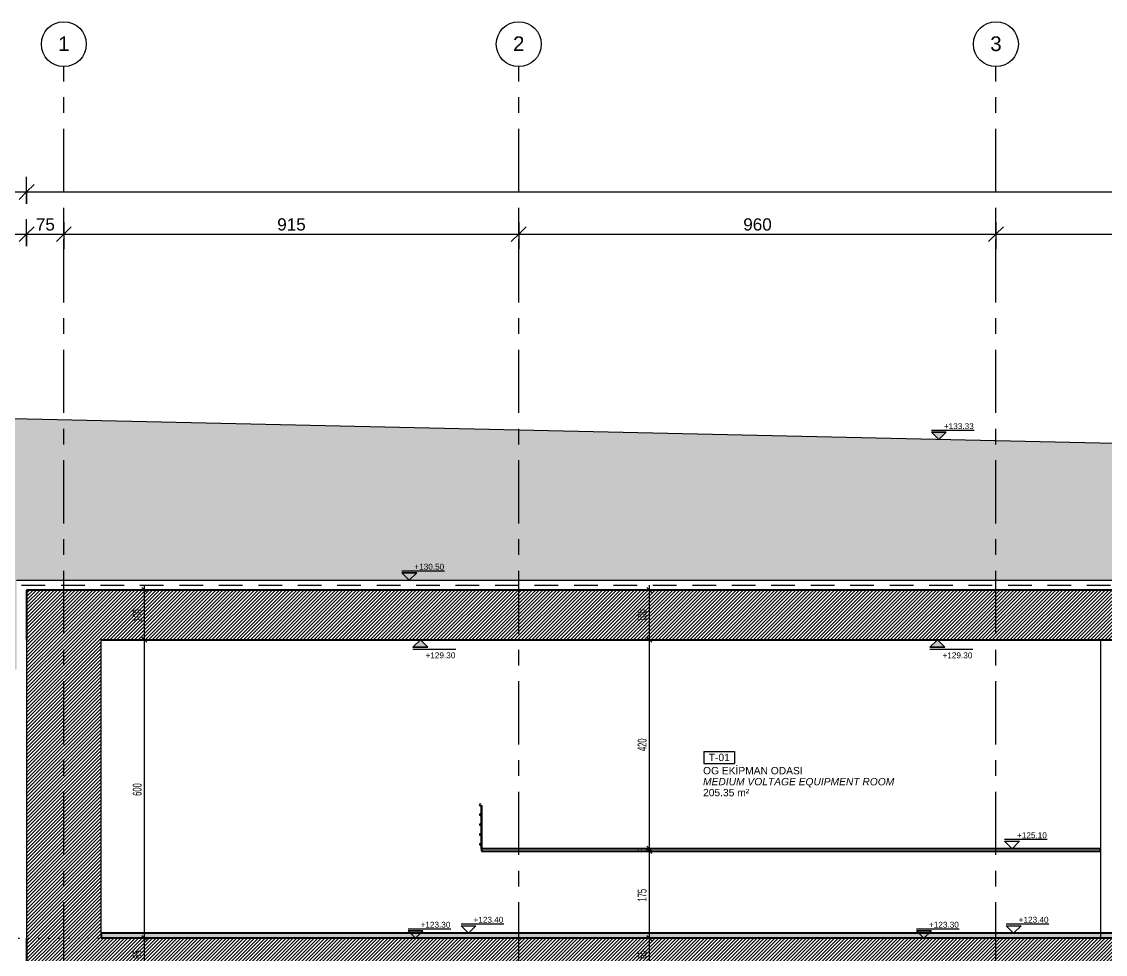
# Model space of a CAD drawing. Header units: centimetres. Extents: x -15511 to 6948, y 9649 to 14173.
# Drawn here: x -6822 to -4642, y 12298 to 14173 of the extents above; entities that cross this region are included whole.
import ezdxf

# ---------------------------------------------------------------- set-up
doc = ezdxf.new("R2010")
doc.units = ezdxf.units.CM
doc.header["$LTSCALE"] = 200
for name, pattern in [('Dot 1mm', [0.1, 0, -0.1]), ('Grid Line 1_4_', [1.11125, 0.635, -0.15875, 0.15875, -0.15875]), ('Overhead', [0.396875, 0.238125, -0.15875])]:
    doc.linetypes.add(name, pattern=pattern)
for name, color, linetype, lineweight in [('A-ANNO-DIMS', 211, 'Continuous', 9), ('A-ANNO-DIMS-100', 211, 'Continuous', 9), ('A-AREA-IDEN', 2, 'Continuous', 9), ('A-DETL', 90, 'Continuous', 9), ('A-DETL-GENF', 92, 'Continuous', 9), ('A-DETL-THIN', 151, 'Continuous', 9), ('A-FLOR', 192, 'Continuous', 9), ('A-FLOR-HRAL', 11, 'Continuous', 9), ('A-FLOR-LEVL', 51, 'Continuous', 9), ('A-FLOR-OVHD', 1, 'Overhead', 9), ('A-FLOR-PATT', 8, 'Continuous', 35), ('A-WALL', 113, 'Continuous', 9), ('A-WALL-PATT', 111, 'Continuous', 25), ('G-ANNO-DIMS', 111, 'Continuous', 9), ('S-GRID', 1, 'Continuous', 9), ('S-GRID-IDEN', 1, 'Continuous', 9)]:
    doc.layers.add(name, color=color, linetype=linetype, lineweight=lineweight)
doc.styles.add('Arial_1', font='arial.ttf', dxfattribs={"height": 29.505988})
doc.styles.add('Arial_2', font='arial.ttf', dxfattribs={"height": 14.752994})
doc.styles.add('Arial_3', font='arial.ttf', dxfattribs={"height": 24.588323})
doc.styles.add('Arial_4', font='arial.ttf', dxfattribs={"height": 11.802395})
doc.styles.add('Arial_I', font='ariali.ttf', dxfattribs={"height": 14.752994})
doc.styles.add('Swis721 LtCn BT', font='swisscl.ttf', dxfattribs={"width": 0.8, "height": 17.639445})
doc.dimstyles.new('IUAS_DIMENSION_AXIS', dxfattribs={"dimscale": 30.48, "dimtxt": 25, "dimasz": 0.984252, "dimexe": 0.984252, "dimexo": 0.0625, "dimgap": 0, "dimtad": 1, "dimdec": 0, "dimzin": 0, "dimdsep": 46, "dimtxsty": 'Arial_3', "dimblk1": 'OBLIQUE', "dimblk2": 'OBLIQUE', "dimsah": 1, "dimcen": 0.09, "dimdle": 0.984252, "dimazin": 0, "dimtfac": 1, "dimtdec": 4, "dimtix": 1, "dimtmove": 0, "dimatfit": 3, "dimfxl": 0.787402, "dimfxlon": 1, "dimtvp": 1, "dimtolj": 1, "dimtzin": 0, "dimarcsym": 2})
doc.dimstyles.new('IUAS_DIMENSION_INSIDE_100', dxfattribs={"dimscale": 30.48, "dimtxt": 18, "dimasz": 0.328084, "dimexe": 0.328084, "dimexo": 0.0625, "dimgap": 0, "dimtad": 1, "dimdec": 0, "dimdsep": 46, "dimtxsty": 'Swis721 LtCn BT', "dimblk1": 'OBLIQUE', "dimblk2": 'OBLIQUE', "dimsah": 1, "dimcen": 0.09, "dimdle": 0.328084, "dimazin": 0, "dimtfac": 1, "dimtdec": 4, "dimtix": 1, "dimtmove": 0, "dimatfit": 3, "dimfxl": 0.656168, "dimfxlon": 1, "dimtvp": 1, "dimtolj": 1, "dimtzin": 0, "dimarcsym": 2})
pattern_1 = [(45, (-4285.505, 12015), (-3.535534, 3.535534), [])]

# ---------------------------------------------------------------- blocks, each defined once
blk = doc.blocks.new('Railing - 25mm 2-V13-A')
at = {"layer": 'A-FLOR-HRAL'}
for p, q in [((-5898.2, 12596), (-5898.2, 12579.1)), ((-5895.7, 12596), (-5898.2, 12596)), ((-5898.2, 12577.9), (-5898.2, 12559.1)), ((-5895.7, 12510), (-5895.7, 12596)), ((-5898.2, 12557.9), (-5898.2, 12539.1)), ((-5898.2, 12537.9), (-5898.2, 12519.1)), ((-5898.2, 12517.9), (-5898.2, 12510)), ((-5898.2, 12510), (-5897, 12510))]:
    blk.add_line(p, q, dxfattribs=at)
blk = doc.blocks.new('Railing - Railing-1580815-A')
at = {"layer": 'A-FLOR-HRAL', "lineweight": 18}
for centre, radius, start, end in [((-5899.5, 12598), 2, 0, 180), ((-5899.5, 12598), 2, 180, 0), ((-5899.5, 12578.5), 1.5, 0, 180), ((-5899.5, 12578.5), 1.5, 180, 0), ((-5899.5, 12558.5), 1.5, 0, 180), ((-5899.5, 12558.5), 1.5, 180, 0), ((-5899.5, 12538.5), 1.5, 0, 180), ((-5899.5, 12538.5), 1.5, 180, 0), ((-5899.5, 12518.5), 1.5, 0, 180), ((-5899.5, 12518.5), 1.5, 180, 0)]:
    blk.add_arc(centre, radius, start, end, dxfattribs=at)
blk.add_blockref('Railing - 25mm 2-V13-A', (0, 0))
blk = doc.blocks.new('Grid - IUAS_A_GRID_HEAD_4_5MM-1313285-A')
at = {"layer": 'S-GRID-IDEN'}
blk.add_circle((-11012, 9694.6), 45.2, dxfattribs=at)
blk = doc.blocks.new('IUAS_A_ROOM_100S - No_İsmi_Alan-1315501-A')
at = {"layer": 'A-AREA-IDEN'}
for p, q in [((-5449.6, 12705.4), (-5449.6, 12681)), ((-5449.6, 12705.4), (-5387.6, 12705.4)), ((-5387.6, 12705.4), (-5387.6, 12681)), ((-5449.6, 12681), (-5387.6, 12681))]:
    blk.add_line(p, q, dxfattribs=at)
blk = doc.blocks.new('DIMBLOCK1-A')
at = {"layer": 'A-ANNO-DIMS-100', "transparency": 16777216}
for p, q in [((-6812, 13721.9), (-6812, 13775.9)), ((-6812, 13745.9), (-6797, 13760.9)), ((-6737, 13769.9), (-6737, 13715.9)), ((-6737, 13745.9), (-6737, 13769.9)), ((-6737, 13745.9), (-6722, 13760.9)), ((-6842, 13745.9), (-6737, 13745.9)), ((-6812, 13745.9), (-6827, 13730.9)), ((-6812, 13745.9), (-6812, 13721.9)), ((-6737, 13745.9), (-6752, 13730.9))]:
    blk.add_line(p, q, dxfattribs=at)
at = {"layer": 'A-ANNO-DIMS-100', "color": 0, "transparency": 16777216, "insert": (-6793.3, 13777.8), "char_height": 24.59, "width": 45.231, "attachment_point": 1, "line_spacing_factor": 0.938532, "style": 'Arial_3'}
blk.add_mtext('75', dxfattribs=at)
blk = doc.blocks.new('_Oblique')
at = {"color": 0, "linetype": 'ByBlock', "lineweight": -2}
blk.add_line((-0.5, -0.5), (0.5, 0.5), dxfattribs=at)
blk = doc.blocks.new('DIMBLOCK2-A')
at = {"layer": 'A-ANNO-DIMS-100', "transparency": 16777216}
for p, q in [((-6737, 13769.9), (-6737, 13715.9)), ((-6737, 13745.9), (-6737, 13769.9)), ((-6737, 13745.9), (-6722, 13760.9)), ((-5822, 13769.9), (-5822, 13715.9)), ((-5822, 13745.9), (-5822, 13769.9)), ((-5822, 13745.9), (-5807, 13760.9)), ((-6737, 13745.9), (-6752, 13730.9)), ((-6737, 13745.9), (-5822, 13745.9)), ((-5822, 13745.9), (-5837, 13730.9))]:
    blk.add_line(p, q, dxfattribs=at)
at = {"layer": 'A-ANNO-DIMS-100', "color": 0, "transparency": 16777216, "insert": (-6307.8, 13777.8), "char_height": 24.59, "width": 67.846, "attachment_point": 1, "line_spacing_factor": 0.938532, "style": 'Arial_3'}
blk.add_mtext('915', dxfattribs=at)
blk = doc.blocks.new('DIMBLOCK3-A')
at = {"layer": 'A-ANNO-DIMS-100', "transparency": 16777216}
for p, q in [((-5822, 13769.9), (-5822, 13715.9)), ((-5822, 13745.9), (-5822, 13769.9)), ((-5822, 13745.9), (-5807, 13760.9)), ((-4862, 13769.9), (-4862, 13715.9)), ((-4862, 13745.9), (-4862, 13769.9)), ((-4862, 13745.9), (-4847, 13760.9)), ((-5822, 13745.9), (-5837, 13730.9)), ((-5822, 13745.9), (-4862, 13745.9)), ((-4862, 13745.9), (-4877, 13730.9))]:
    blk.add_line(p, q, dxfattribs=at)
at = {"layer": 'A-ANNO-DIMS-100', "color": 0, "transparency": 16777216, "insert": (-5370.3, 13777.8), "char_height": 24.59, "width": 67.846, "attachment_point": 1, "line_spacing_factor": 0.938532, "style": 'Arial_3'}
blk.add_mtext('960', dxfattribs=at)
blk = doc.blocks.new('DIMBLOCK4-A')
at = {"layer": 'A-ANNO-DIMS-100', "transparency": 16777216}
for p, q in [((-4862, 13769.9), (-4862, 13715.9)), ((-4862, 13745.9), (-4862, 13769.9)), ((-4862, 13745.9), (-4847, 13760.9)), ((-3912, 13769.9), (-3912, 13715.9)), ((-3912, 13745.9), (-3912, 13769.9)), ((-3912, 13745.9), (-3897, 13760.9)), ((-4862, 13745.9), (-4877, 13730.9)), ((-4862, 13745.9), (-3912, 13745.9)), ((-3912, 13745.9), (-3927, 13730.9))]:
    blk.add_line(p, q, dxfattribs=at)
at = {"layer": 'A-ANNO-DIMS-100', "color": 0, "transparency": 16777216, "insert": (-4415.3, 13777.8), "char_height": 24.59, "width": 67.846, "attachment_point": 1, "line_spacing_factor": 0.938532, "style": 'Arial_3'}
blk.add_mtext('950', dxfattribs=at)
blk = doc.blocks.new('DIMBLOCK10-A')
at = {"layer": 'A-ANNO-DIMS-100', "transparency": 16777216}
for p, q in [((-6812, 13806.9), (-6812, 13860.9)), ((-6812, 13830.9), (-6797, 13845.9)), ((-662, 13806.9), (-662, 13860.9)), ((-662, 13830.9), (-647, 13845.9)), ((-6842, 13830.9), (-632, 13830.9)), ((-6812, 13830.9), (-6827, 13815.9)), ((-6812, 13830.9), (-6812, 13806.9)), ((-662, 13830.9), (-677, 13815.9)), ((-662, 13830.9), (-662, 13806.9))]:
    blk.add_line(p, q, dxfattribs=at)
at = {"layer": 'A-ANNO-DIMS-100', "color": 0, "transparency": 16777216, "insert": (-3774.7, 13862.8), "char_height": 24.59, "width": 90.462, "attachment_point": 1, "line_spacing_factor": 0.938532, "style": 'Arial_3'}
blk.add_mtext('6150', dxfattribs=at)
blk = doc.blocks.new('Spot Elevations - IUAS_A_SECTION_FLOOR_CONCRETE-1317280-A')
at = {"layer": 'G-ANNO-DIMS'}
blk.add_hatch(color=256, dxfattribs=at).paths.add_polyline_path([(-6011.9, 11645), (-6026.9, 11630), (-6041.9, 11645)], flags=0)
for p, q in [((-6041.9, 11649), (-5955.8, 11649)), ((-6041.9, 11645), (-6011.9, 11645)), ((-6026.9, 11630), (-6041.9, 11645)), ((-6011.9, 11645), (-6041.9, 11645)), ((-6041.9, 11645), (-6026.9, 11630)), ((-6011.9, 11645), (-6026.9, 11630)), ((-6026.9, 11630), (-6011.9, 11645))]:
    blk.add_line(p, q, dxfattribs=at)
blk = doc.blocks.new('DIMBLOCK24-A')
at = {"layer": 'A-ANNO-DIMS-100', "transparency": 16777216}
for p, q in [((-6594.9, 12330), (-6564.9, 12330)), ((-6574.9, 12330), (-6594.9, 12330)), ((-6574.9, 12330), (-6579.9, 12335)), ((-6574.9, 12265), (-6574.9, 12330)), ((-6574.9, 12330), (-6569.9, 12325)), ((-6594.9, 12265), (-6564.9, 12265)), ((-6574.9, 12265), (-6594.9, 12265)), ((-6574.9, 12265), (-6579.9, 12270)), ((-6574.9, 12265), (-6569.9, 12260))]:
    blk.add_line(p, q, dxfattribs=at)
at = {"layer": 'A-ANNO-DIMS-100', "color": 0, "transparency": 16777216, "insert": (-6598.3, 12288.4), "char_height": 17.64, "width": 21.943, "attachment_point": 1, "rotation": 90, "line_spacing_factor": 0.971848, "style": 'Swis721 LtCn BT'}
blk.add_mtext('65', dxfattribs=at)
blk = doc.blocks.new('DIMBLOCK25-A')
at = {"layer": 'A-ANNO-DIMS-100', "transparency": 16777216}
for p, q in [((-6594.9, 12930), (-6564.9, 12930)), ((-6574.9, 12930), (-6594.9, 12930)), ((-6574.9, 12930), (-6579.9, 12935)), ((-6574.9, 12330), (-6574.9, 12930)), ((-6574.9, 12930), (-6569.9, 12925)), ((-6594.9, 12330), (-6564.9, 12330)), ((-6574.9, 12330), (-6594.9, 12330)), ((-6574.9, 12330), (-6579.9, 12335)), ((-6574.9, 12330), (-6569.9, 12325))]:
    blk.add_line(p, q, dxfattribs=at)
at = {"layer": 'A-ANNO-DIMS-100', "color": 0, "transparency": 16777216, "insert": (-6598.3, 12616.3), "char_height": 17.64, "width": 32.914, "attachment_point": 1, "rotation": 90, "line_spacing_factor": 0.971848, "style": 'Swis721 LtCn BT'}
blk.add_mtext('600', dxfattribs=at)
blk = doc.blocks.new('DIMBLOCK26-A')
at = {"layer": 'A-ANNO-DIMS-100', "transparency": 16777216}
for p, q in [((-6574.9, 12930), (-6574.9, 13040)), ((-6594.9, 13030), (-6564.9, 13030)), ((-6574.9, 13030), (-6594.9, 13030)), ((-6574.9, 13030), (-6579.9, 13035)), ((-6574.9, 13030), (-6569.9, 13025)), ((-6594.9, 12930), (-6564.9, 12930)), ((-6574.9, 12930), (-6594.9, 12930)), ((-6574.9, 12930), (-6579.9, 12935)), ((-6574.9, 12930), (-6569.9, 12925))]:
    blk.add_line(p, q, dxfattribs=at)
at = {"layer": 'A-ANNO-DIMS-100', "color": 0, "transparency": 16777216, "insert": (-6598.3, 12966.3), "char_height": 17.64, "width": 32.914, "attachment_point": 1, "rotation": 90, "line_spacing_factor": 0.971848, "style": 'Swis721 LtCn BT'}
blk.add_mtext('100', dxfattribs=at)
blk = doc.blocks.new('DIMBLOCK34-A')
at = {"layer": 'A-ANNO-DIMS-100', "transparency": 16777216}
for p, q in [((-5579.2, 12330), (-5549.2, 12330)), ((-5559.2, 12330), (-5579.2, 12330)), ((-5559.2, 12330), (-5564.2, 12335)), ((-5559.2, 12265), (-5559.2, 12330)), ((-5559.2, 12330), (-5554.2, 12325)), ((-5579.2, 12265), (-5549.2, 12265)), ((-5559.2, 12265), (-5579.2, 12265)), ((-5559.2, 12265), (-5564.2, 12270)), ((-5559.2, 12265), (-5554.2, 12260))]:
    blk.add_line(p, q, dxfattribs=at)
at = {"layer": 'A-ANNO-DIMS-100', "color": 0, "transparency": 16777216, "insert": (-5582.6, 12288.4), "char_height": 17.64, "width": 21.943, "attachment_point": 1, "rotation": 90, "line_spacing_factor": 0.971848, "style": 'Swis721 LtCn BT'}
blk.add_mtext('65', dxfattribs=at)
blk = doc.blocks.new('DIMBLOCK35-A')
at = {"layer": 'A-ANNO-DIMS-100', "transparency": 16777216}
for p, q in [((-5579.2, 12505), (-5549.2, 12505)), ((-5559.2, 12505), (-5579.2, 12505)), ((-5559.2, 12505), (-5564.2, 12510)), ((-5559.2, 12330), (-5559.2, 12505)), ((-5559.2, 12505), (-5554.2, 12500)), ((-5579.2, 12330), (-5549.2, 12330)), ((-5559.2, 12330), (-5579.2, 12330)), ((-5559.2, 12330), (-5564.2, 12335)), ((-5559.2, 12330), (-5554.2, 12325))]:
    blk.add_line(p, q, dxfattribs=at)
at = {"layer": 'A-ANNO-DIMS-100', "color": 0, "transparency": 16777216, "insert": (-5582.6, 12403.8), "char_height": 17.64, "width": 32.914, "attachment_point": 1, "rotation": 90, "line_spacing_factor": 0.971848, "style": 'Swis721 LtCn BT'}
blk.add_mtext('175', dxfattribs=at)
blk = doc.blocks.new('DIMBLOCK36-A')
at = {"layer": 'A-ANNO-DIMS-100', "transparency": 16777216}
for p, q in [((-5559.2, 12510), (-5564.2, 12515)), ((-5579.2, 12510), (-5549.2, 12510)), ((-5559.2, 12510), (-5579.2, 12510)), ((-5579.2, 12505), (-5549.2, 12505)), ((-5559.2, 12505), (-5579.2, 12505)), ((-5559.2, 12505), (-5564.2, 12510)), ((-5559.2, 12505), (-5559.2, 12510)), ((-5559.2, 12510), (-5554.2, 12505)), ((-5559.2, 12505), (-5554.2, 12500))]:
    blk.add_line(p, q, dxfattribs=at)
at = {"layer": 'A-ANNO-DIMS-100', "color": 0, "transparency": 16777216, "insert": (-5582.6, 12502.9), "char_height": 17.639, "width": 10.971, "attachment_point": 1, "rotation": 90, "line_spacing_factor": 0.971848, "style": 'Swis721 LtCn BT'}
blk.add_mtext('\\fSwis721 LtCn BT|b0|i0|c162|p34|;\\W.8;5', dxfattribs=at)
blk = doc.blocks.new('DIMBLOCK37-A')
at = {"layer": 'A-ANNO-DIMS-100', "transparency": 16777216}
for p, q in [((-5579.2, 12930), (-5549.2, 12930)), ((-5559.2, 12930), (-5579.2, 12930)), ((-5559.2, 12930), (-5564.2, 12935)), ((-5559.2, 12510), (-5559.2, 12930)), ((-5559.2, 12930), (-5554.2, 12925)), ((-5559.2, 12510), (-5564.2, 12515)), ((-5579.2, 12510), (-5549.2, 12510)), ((-5559.2, 12510), (-5579.2, 12510)), ((-5559.2, 12510), (-5554.2, 12505))]:
    blk.add_line(p, q, dxfattribs=at)
at = {"layer": 'A-ANNO-DIMS-100', "color": 0, "transparency": 16777216, "insert": (-5582.6, 12706.3), "char_height": 17.64, "width": 32.914, "attachment_point": 1, "rotation": 90, "line_spacing_factor": 0.971848, "style": 'Swis721 LtCn BT'}
blk.add_mtext('420', dxfattribs=at)
blk = doc.blocks.new('DIMBLOCK38-A')
at = {"layer": 'A-ANNO-DIMS-100', "transparency": 16777216}
for p, q in [((-5559.2, 12930), (-5559.2, 13040)), ((-5579.2, 13030), (-5549.2, 13030)), ((-5559.2, 13030), (-5579.2, 13030)), ((-5559.2, 13030), (-5564.2, 13035)), ((-5559.2, 13030), (-5554.2, 13025)), ((-5579.2, 12930), (-5549.2, 12930)), ((-5559.2, 12930), (-5579.2, 12930)), ((-5559.2, 12930), (-5564.2, 12935)), ((-5559.2, 12930), (-5554.2, 12925))]:
    blk.add_line(p, q, dxfattribs=at)
at = {"layer": 'A-ANNO-DIMS-100', "color": 0, "transparency": 16777216, "insert": (-5582.6, 12966.3), "char_height": 17.64, "width": 32.914, "attachment_point": 1, "rotation": 90, "line_spacing_factor": 0.971848, "style": 'Swis721 LtCn BT'}
blk.add_mtext('100', dxfattribs=at)
blk = doc.blocks.new('Spot Elevations - IUAS_A_SECTION_FLOOR_FINISH-1317019-A')
at = {"layer": 'G-ANNO-DIMS'}
for p, q in [((-1852.3, 12529), (-1766.3, 12529)), ((-1852.3, 12525), (-1822.3, 12525)), ((-1837.3, 12510), (-1852.3, 12525)), ((-1822.3, 12525), (-1837.3, 12510))]:
    blk.add_line(p, q, dxfattribs=at)

msp = doc.modelspace()

# ---------------------------------------------------------------- hatches: boundary and pattern name
at = {"layer": 'A-DETL-GENF'}
h = msp.add_hatch(dxfattribs=at)
h.set_pattern_fill('FP_3', style=0, pattern_type=2)
h.set_pattern_definition([(0, (-4285.505, 12015), (63.5, 63.5), [63.5, -63.5]), (0, (-4285.505, 12038.81), (63.5, 63.5), [63.5, -63.5]), (0, (-4285.505, 12062.625), (63.5, 63.5), [63.5, -63.5]), (90, (-4277.57, 12070.56), (-63.5, 63.5), [63.5, -63.5]), (90, (-4253.755, 12070.56), (-63.5, 63.5), [63.5, -63.5]), (90, (-4229.94, 12070.56), (-63.5, 63.5), [63.5, -63.5])])
h.paths.add_polyline_path([(-509.4, 12630), (2975.3, 12630), (2975.3, 13155), (-11899.3, 13487.6), (-11899.3, 12870), (-6832, 12870), (-6832, 13050), (-642, 13050), (-642, 12630)], flags=0)
h.paths.add_polyline_path([(3948.6, 12630), (6692, 12630), (6692, 13071.9), (3460.9, 13144.2), (3460.9, 12630)], flags=0)
h.paths.add_polyline_path([(-12384.8, 12870), (-12384.8, 13498.5), (-15255.2, 13562.7), (-15255.2, 12870), (-12511.8, 12870)], flags=0)
at = {"layer": 'A-FLOR-PATT', "lineweight": 9}
h = msp.add_hatch(dxfattribs=at)
h.set_pattern_fill('FP_1', color=256, style=0, pattern_type=2)
h.set_pattern_definition(pattern_1)
h.paths.add_polyline_path([(-662, 12930), (-662, 13030), (-6812, 13030), (-6812, 12930), (-812, 12930)], flags=0)
h = msp.add_hatch(dxfattribs=at)
h.set_pattern_fill('FP_2', color=256, style=0, pattern_type=2)
h.set_pattern_definition([(50, (-4285.505, 12015), (72.8738, -6.3761), [7.62, -83.82]), (355, (-4285.505, 12015), (-14.097, 76.4224), [6.096, -67.056]), (100.451, (-4279.43, 12014.47), (58.777, 70.0469), [6.476, -71.236]), (46.184, (-4285.505, 12035.32), (108.4314, -16.8175), [11.43, -125.73]), (96.636, (-4276.47, 12033.92), (94.961, 98.971), [9.714, -106.854]), (351.184, (-4285.5, 12035.32), (94.9623, 98.9702), [9.144, -100.584]), (21, (-4275.345, 12030.24), (60.6457, -40.9065), [7.62, -83.82]), (326, (-4275.345, 12030.24), (24.7208, 73.675), [6.096, -67.056]), (71.451, (-4270.29, 12026.83), (85.3669, 32.7687), [6.476, -71.236]), (37.5, (-4285.505, 12015), (1.23552, 33.82243), [3.353, -62.89, 3.353, -64.719, -67.31]), (37.5, (-4285.505, 12015), (1.23552, 33.82243), [-134.315, 3.353, -63.957]), (7.5, (-4285.505, 12015), (26.72815, 40.07255), [3.353, -35.458, 3.353, -61.366, -25.654]), (7.5, (-4285.505, 12015), (26.72815, 40.07255), [-103.53, 3.353, -22.301]), (327.5, (-4308.16, 12015), (54.23632, -2.29212), [3.353, -22.047, 3.353, -75.895, -105.156]), (327.5, (-4308.16, 12015), (54.23632, -2.29212), [-104.648, 3.353, -101.803]), (317.5, (-4318.32, 12015), (59.2516, 10.17014), [3.353, -29.667, 3.353, -49.276, -74.676]), (317.5, (-4318.32, 12015), (59.2516, 10.17014), [-85.649, 3.353, -71.323])])
h.paths.add_polyline_path([(-3767.2, 12330), (-812, 12330), (-812, 12340), (-6662, 12340), (-6662, 12330), (-3938.7, 12330)], flags=0)
h = msp.add_hatch(dxfattribs=at)
h.set_pattern_fill('FP_1', color=256, style=0, pattern_type=2)
h.set_pattern_definition(pattern_1)
h.paths.add_polyline_path([(-6812, 12265), (-662, 12265), (-662, 12330), (-6812, 12330), (-6812, 12326.9)], flags=0)
at = {"layer": 'A-WALL-PATT', "lineweight": 9}
h = msp.add_hatch(dxfattribs=at)
h.set_pattern_fill('FP_1', color=256, style=0, pattern_type=2)
h.set_pattern_definition(pattern_1)
h.paths.add_polyline_path([(-6812, 10750), (-6662, 10750), (-6662, 10915), (-6812, 10915), (-6812, 10787.1)], flags=0)
h.paths.add_polyline_path([(-6767.8, 10935), (-6662, 10935), (-6662, 11565), (-6812, 11565), (-6812, 10935)], flags=0)
h.paths.add_polyline_path([(-6662, 12072.7), (-6662, 12265), (-6812, 12265), (-6812, 12072.7), (-6682.1, 12072.7)], flags=0)
h.paths.add_polyline_path([(-6812, 12330), (-6662, 12330), (-6662, 12930), (-6812, 12930), (-6812, 12651)], flags=0)

# ---------------------------------------------------------------- linework, layer by layer
at = {"layer": 'A-DETL'}
msp.add_line((-6832, 13050), (-642, 13050), dxfattribs=at)
at = {"layer": 'A-DETL-THIN'}
for p, q in [((2975.3, 13155), (-11899.3, 13487.6)), ((-6832, 13050), (-642, 13050))]:
    msp.add_line(p, q, dxfattribs=at)
at = {"layer": 'A-FLOR', "lineweight": 35}
for p, q in [((-662, 13030), (-6812, 13030)), ((-6812, 13030), (-6812, 12930)), ((-6662, 12930), (-1702, 12930)), ((-4652, 12510), (-5897, 12510)), ((-5897, 12510), (-5897, 12505)), ((-5897, 12505), (-4652, 12505)), ((-4652, 12505), (-4652, 12510)), ((-812, 12340), (-6662, 12340)), ((-6662, 12340), (-6662, 12330)), ((-6812, 12330), (-6812, 12265)), ((-812, 12330), (-6662, 12330))]:
    msp.add_line(p, q, dxfattribs=at)
at = {"layer": 'A-FLOR-LEVL', "linetype": 'Dot 1mm'}
msp.add_line((-15511, 12330), (6947.9, 12330), dxfattribs=at)
at = {"layer": 'A-FLOR-OVHD'}
msp.add_line((-6822, 13040), (-652, 13040), dxfattribs=at)
at = {"layer": 'A-WALL', "lineweight": 25}
for p, q in [((-6812, 12930), (-6812, 12330)), ((-6662, 12340), (-6662, 12930)), ((-4652, 12930), (-4652, 12330))]:
    msp.add_line(p, q, dxfattribs=at)
at = {"layer": 'S-GRID', "linetype": 'Grid Line 1_4_'}
for p, q in [((-6737, 10497.2), (-6737, 14082.8)), ((-5822, 10497.2), (-5822, 14082.8)), ((-4862, 10497.2), (-4862, 14082.8))]:
    msp.add_line(p, q, dxfattribs=at)

# ---------------------------------------------------------------- block references
at = {"layer": 'A-AREA-IDEN'}
msp.add_blockref('IUAS_A_ROOM_100S - No_İsmi_Alan-1315501-A', (0, 0), dxfattribs=at)
at = {"layer": 'A-FLOR-HRAL'}
msp.add_blockref('Railing - Railing-1580815-A', (0, 0), dxfattribs=at)
at = {"layer": 'G-ANNO-DIMS'}
for name, p in [('Spot Elevations - IUAS_A_SECTION_FLOOR_CONCRETE-1317280-A', (1050, 1702.8)), ('Spot Elevations - IUAS_A_SECTION_FLOOR_CONCRETE-1317280-A', (-15.2, 1420)), ('Spot Elevations - IUAS_A_SECTION_FLOOR_FINISH-1317019-A', (-2992.4, 0)), ('Spot Elevations - IUAS_A_SECTION_FLOOR_CONCRETE-1317280-A', (-2.7, 700)), ('Spot Elevations - IUAS_A_SECTION_FLOOR_FINISH-1317019-A', (-4085.8, -170)), ('Spot Elevations - IUAS_A_SECTION_FLOOR_CONCRETE-1317280-A', (1020, 700)), ('Spot Elevations - IUAS_A_SECTION_FLOOR_FINISH-1317019-A', (-2989.1, -170))]:
    msp.add_blockref(name, p, dxfattribs=at)
at = {"layer": 'G-ANNO-DIMS', "extrusion": (0, 0, -1), "rotation": 180}
for p in [(-7.1, 24560), (-1047.1, 24560)]:
    msp.add_blockref('Spot Elevations - IUAS_A_SECTION_FLOOR_CONCRETE-1317280-A', p, dxfattribs=at)
at = {"layer": 'S-GRID-IDEN'}
for p in [(4275, 4433.4), (5190, 4433.4), (6150, 4433.4)]:
    msp.add_blockref('Grid - IUAS_A_GRID_HEAD_4_5MM-1313285-A', p, dxfattribs=at)

# ---------------------------------------------------------------- texts
at = {"layer": 'A-AREA-IDEN', "line_spacing_factor": 0.938532}
for s, insert, char_height, width, attachment_point, style in [('T-01', (-5418.5, 12700.9), 14.75, 50.4, 2, 'Arial_2'), ('OG EKİPMAN ODASI', (-5451.2, 12674.3), 14.753, 238.5, 1, 'Arial_2'), ('MEDIUM VOLTAGE EQUIPMENT ROOM', (-5451.2, 12652.2), 14.753, 459.54, 1, 'Arial_I'), ('205.35 m²', (-5451.2, 12630.2), 14.75, 110.52, 1, 'Arial_2')]:
    msp.add_mtext(s, dxfattribs=dict(at, insert=insert, char_height=char_height, width=width, attachment_point=attachment_point, style=style))
at = {"layer": 'G-ANNO-DIMS', "char_height": 11.8, "width": 71.568, "attachment_point": 1, "line_spacing_factor": 0.938532, "style": 'Arial_4'}
for s, insert in [('+133.33', (-4966.7, 13365.7)), ('+130.50', (-6031.9, 13082.9)), ('+129.30', (-6009.5, 12904.7)), ('+129.30', (-4969.5, 12904.7)), ('+125.10', (-4819.6, 12542.9)), ('+123.30', (-6019.4, 12362.9)), ('+123.40', (-5913, 12372.9)), ('+123.30', (-4996.7, 12362.9)), ('+123.40', (-4816.2, 12372.9))]:
    msp.add_mtext(s, dxfattribs=dict(at, insert=insert))

# ---------------------------------------------------------------- dimensions: what is measured, and where the dimension line sits
at = {"layer": 'A-ANNO-DIMS'}
for base, p1, p2, override, picture, middle in [((-662, 13830.9), (-6812, 13806.9), (-662, 13806.9), {"dimpost": '<>', "dimfxl": 6150}, 'DIMBLOCK10-A', (-3737, 13843.4)), ((-6737, 13745.9), (-6812, 13721.9), (-6737, 13769.9), {"dimpost": '<>', "dimfxl": 89.044932}, 'DIMBLOCK1-A', (-6774.5, 13758.4)), ((-5822, 13745.9), (-6737, 13769.9), (-5822, 13769.9), {"dimpost": '<>', "dimfxl": 915}, 'DIMBLOCK2-A', (-6279.5, 13758.4)), ((-4862, 13745.9), (-5822, 13769.9), (-4862, 13769.9), {"dimpost": '<>', "dimfxl": 960}, 'DIMBLOCK3-A', (-5342, 13758.4)), ((-3912, 13745.9), (-4862, 13769.9), (-3912, 13769.9), {"dimpost": '<>', "dimfxl": 950}, 'DIMBLOCK4-A', (-4387, 13758.4))]:
    dim = msp.add_linear_dim(base=base, p1=p1, p2=p2, dimstyle='IUAS_DIMENSION_AXIS', override=override, dxfattribs=at)
    dim.commit()
    dim.dimension.update_dxf_attribs({"geometry": picture, "text_midpoint": middle})
for base, p1, p2, override, picture, middle in [((-6574.9, 13030), (-6594.9, 12930), (-6594.9, 13030), {"dimpost": '<>', "dimfxl": 100}, 'DIMBLOCK26-A', (-6584, 12980)), ((-5559.2, 13030), (-5579.2, 12930), (-5579.2, 13030), {"dimpost": '<>', "dimfxl": 100}, 'DIMBLOCK38-A', (-5568.2, 12980)), ((-6574.9, 12930), (-6594.9, 12330), (-6594.9, 12930), {"dimpost": '<>', "dimfxl": 600}, 'DIMBLOCK25-A', (-6584, 12630)), ((-5559.2, 12930), (-5579.2, 12510), (-5579.2, 12930), {"dimpost": '<>', "dimfxl": 420}, 'DIMBLOCK37-A', (-5568.2, 12720)), ((-5559.2, 12510), (-5579.2, 12505), (-5579.2, 12510), {"dimpost": '<>', "dimfxl": 5}, 'DIMBLOCK36-A', (-5568.2, 12507.5)), ((-5559.2, 12505), (-5579.2, 12330), (-5579.2, 12505), {"dimpost": '<>', "dimfxl": 175}, 'DIMBLOCK35-A', (-5568.2, 12417.5)), ((-6574.9, 12330), (-6594.9, 12265), (-6594.9, 12330), {"dimpost": '<>', "dimfxl": 65}, 'DIMBLOCK24-A', (-6584, 12297.5)), ((-5559.2, 12330), (-5579.2, 12265), (-5579.2, 12330), {"dimpost": '<>', "dimfxl": 65}, 'DIMBLOCK34-A', (-5568.2, 12297.5))]:
    dim = msp.add_linear_dim(base=base, p1=p1, p2=p2, angle=90, dimstyle='IUAS_DIMENSION_INSIDE_100', override=override, dxfattribs=at)
    dim.commit()
    dim.dimension.update_dxf_attribs({"geometry": picture, "text_midpoint": middle})

# ---------------------------------------------------------------- next in the draw order: texts
at = {"layer": 'S-GRID-IDEN', "char_height": 29.506, "width": 27.36, "attachment_point": 2, "line_spacing_factor": 0.938532, "style": 'Arial_1', "bg_fill": 3, "box_fill_scale": 1.25, "bg_fill_color": 0, "bg_fill_transparency": 0}
for s, insert in [('\\fArial|b0|i0|c162|p34|;1', (-6737, 14143.7)), ('\\fArial|b0|i0|c162|p34|;2', (-5822, 14143.7)), ('\\fArial|b0|i0|c162|p34|;3', (-4862, 14143.7))]:
    msp.add_mtext(s, dxfattribs=dict(at, insert=insert))

doc.saveas('drawing.dxf')
